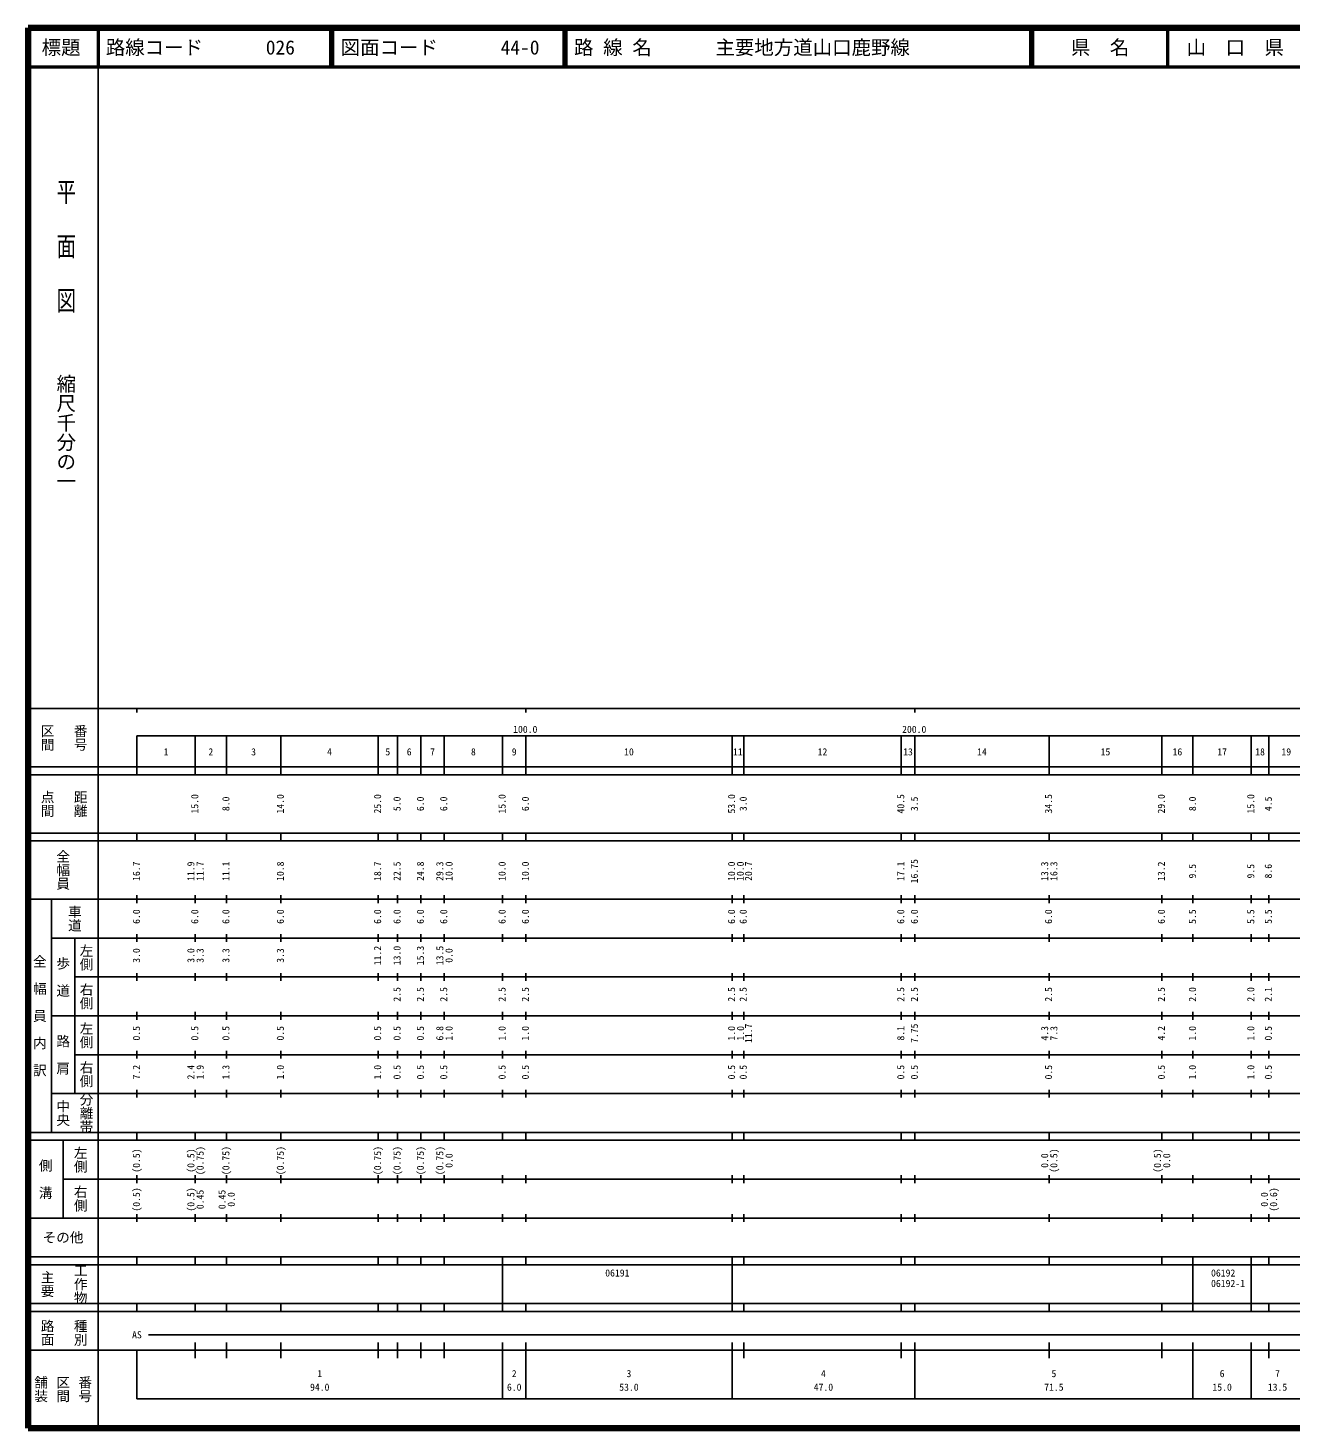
# Model space of a CAD drawing. Units: millimetres on the paper. Extents: x 40 to 680, y 20 to 380.
# Drawn here: x 40 to 364.7, y 20 to 380 of the extents above; entities that cross this region are included whole.
import ezdxf
from ezdxf.enums import TextEntityAlignment as Align

# ---------------------------------------------------------------- set-up
doc = ezdxf.new("R2010")
doc.units = ezdxf.units.MM
for name, color, linetype, lineweight in [('M-TTL', 2, 'Continuous', 140), ('M-TTL-BAND', 7, 'Continuous', 25), ('M-TTL-LINE', 7, 'Continuous', 50)]:
    doc.layers.add(name, color=color, linetype=linetype, lineweight=lineweight)
doc.layers.add('M-TTL-TXT', color=7, linetype='Continuous')
doc.styles.add('@ＭＳ ゴシック', font='')
doc.styles.add('ＭＳ ゴシック', font='')
doc.styles.get('@ＭＳ ゴシック').set_extended_font_data('@MS Gothic')
doc.styles.get('ＭＳ ゴシック').set_extended_font_data('MS Gothic')

msp = doc.modelspace()

# ---------------------------------------------------------------- linework, layer by layer
at = {"layer": 'M-TTL'}
for p, q in [((40, 380), (40, 20)), ((680, 380), (40, 380)), ((40, 20), (680, 20))]:
    msp.add_line(p, q, dxfattribs=at)
at = {"layer": 'M-TTL-BAND'}
for p, q in [((58, 370), (58, 20)), ((40, 205), (579, 205)), ((68, 205), (68, 204)), ((168, 205), (168, 204)), ((268, 205), (268, 204)), ((68, 198), (579, 198)), ((68, 198), (68, 188)), ((83, 188), (83, 198)), ((91, 188), (91, 198)), ((105, 188), (105, 198)), ((130, 188), (130, 198)), ((135, 188), (135, 198)), ((141, 188), (141, 198)), ((147, 188), (147, 198)), ((162, 188), (162, 198)), ((168, 188), (168, 198)), ((221, 188), (221, 198)), ((224, 188), (224, 198)), ((264.5, 188), (264.5, 198)), ((268, 188), (268, 198)), ((302.5, 188), (302.5, 198)), ((331.5, 188), (331.5, 198)), ((339.5, 188), (339.5, 198)), ((354.5, 188), (354.5, 198)), ((359, 188), (359, 198)), ((40, 190), (579, 190)), ((40, 188), (579, 188)), ((40, 173), (579, 173)), ((68, 171), (68, 173)), ((83, 171), (83, 173)), ((91, 171), (91, 173)), ((105, 171), (105, 173)), ((130, 171), (130, 173)), ((135, 171), (135, 173)), ((141, 171), (141, 173)), ((147, 171), (147, 173)), ((162, 171), (162, 173)), ((168, 171), (168, 173)), ((221, 171), (221, 173)), ((224, 171), (224, 173)), ((264.5, 171), (264.5, 173)), ((268, 171), (268, 173)), ((302.5, 171), (302.5, 173)), ((331.5, 171), (331.5, 173)), ((339.5, 171), (339.5, 173)), ((354.5, 171), (354.5, 173)), ((359, 171), (359, 173)), ((40, 171), (579, 171)), ((40, 156), (579, 156)), ((46, 96), (46, 156)), ((68, 155), (68, 157)), ((83, 155), (83, 157)), ((91, 155), (91, 157)), ((105, 155), (105, 157)), ((130, 155), (130, 157)), ((135, 155), (135, 157)), ((141, 155), (141, 157)), ((147, 155), (147, 157)), ((162, 155), (162, 157)), ((168, 155), (168, 157)), ((221, 155), (221, 157)), ((224, 155), (224, 157)), ((264.5, 155), (264.5, 157)), ((268, 155), (268, 157)), ((302.5, 155), (302.5, 157)), ((331.5, 155), (331.5, 157)), ((339.5, 155), (339.5, 157)), ((354.5, 155), (354.5, 157)), ((359, 155), (359, 157)), ((46, 146), (579, 146)), ((52, 146), (52, 106)), ((68, 145), (68, 147)), ((83, 145), (83, 147)), ((91, 145), (91, 147)), ((105, 145), (105, 147)), ((130, 145), (130, 147)), ((135, 145), (135, 147)), ((141, 145), (141, 147)), ((147, 145), (147, 147)), ((162, 145), (162, 147)), ((168, 145), (168, 147)), ((221, 145), (221, 147)), ((224, 145), (224, 147)), ((264.5, 145), (264.5, 147)), ((268, 145), (268, 147)), ((302.5, 145), (302.5, 147)), ((331.5, 145), (331.5, 147)), ((339.5, 145), (339.5, 147)), ((354.5, 145), (354.5, 147)), ((359, 145), (359, 147)), ((68, 135), (68, 137)), ((83, 135), (83, 137)), ((91, 135), (91, 137)), ((105, 135), (105, 137)), ((130, 135), (130, 137)), ((135, 135), (135, 137)), ((141, 135), (141, 137)), ((147, 135), (147, 137)), ((162, 135), (162, 137)), ((168, 135), (168, 137)), ((221, 135), (221, 137)), ((224, 135), (224, 137)), ((264.5, 135), (264.5, 137)), ((268, 135), (268, 137)), ((302.5, 135), (302.5, 137)), ((331.5, 135), (331.5, 137)), ((339.5, 135), (339.5, 137)), ((354.5, 135), (354.5, 137)), ((359, 135), (359, 137)), ((52, 136), (579, 136)), ((46, 126), (579, 126)), ((68, 125), (68, 127)), ((83, 125), (83, 127)), ((91, 125), (91, 127)), ((105, 125), (105, 127)), ((130, 125), (130, 127)), ((135, 125), (135, 127)), ((141, 125), (141, 127)), ((147, 125), (147, 127)), ((162, 125), (162, 127)), ((168, 125), (168, 127)), ((221, 125), (221, 127)), ((224, 125), (224, 127)), ((264.5, 125), (264.5, 127)), ((268, 125), (268, 127)), ((302.5, 125), (302.5, 127)), ((331.5, 125), (331.5, 127)), ((339.5, 125), (339.5, 127)), ((354.5, 125), (354.5, 127)), ((359, 125), (359, 127)), ((52, 116), (579, 116)), ((68, 115), (68, 117)), ((83, 115), (83, 117)), ((91, 115), (91, 117)), ((105, 115), (105, 117)), ((130, 115), (130, 117)), ((135, 115), (135, 117)), ((141, 115), (141, 117)), ((147, 115), (147, 117)), ((162, 115), (162, 117)), ((168, 115), (168, 117)), ((221, 115), (221, 117)), ((224, 115), (224, 117)), ((264.5, 115), (264.5, 117)), ((268, 115), (268, 117)), ((302.5, 115), (302.5, 117)), ((331.5, 115), (331.5, 117)), ((339.5, 115), (339.5, 117)), ((354.5, 115), (354.5, 117)), ((359, 115), (359, 117)), ((46, 106), (579, 106)), ((68, 105), (68, 107)), ((83, 105), (83, 107)), ((91, 105), (91, 107)), ((105, 105), (105, 107)), ((130, 105), (130, 107)), ((135, 105), (135, 107)), ((141, 105), (141, 107)), ((147, 105), (147, 107)), ((162, 105), (162, 107)), ((168, 105), (168, 107)), ((221, 105), (221, 107)), ((224, 105), (224, 107)), ((264.5, 105), (264.5, 107)), ((268, 105), (268, 107)), ((302.5, 105), (302.5, 107)), ((331.5, 105), (331.5, 107)), ((339.5, 105), (339.5, 107)), ((354.5, 105), (354.5, 107)), ((359, 105), (359, 107)), ((40, 96), (579, 96)), ((40, 94), (579, 94)), ((49, 94), (49, 74)), ((68, 94), (68, 96)), ((83, 94), (83, 96)), ((91, 94), (91, 96)), ((105, 94), (105, 96)), ((130, 94), (130, 96)), ((135, 94), (135, 96)), ((141, 94), (141, 96)), ((147, 94), (147, 96)), ((162, 94), (162, 96)), ((168, 94), (168, 96)), ((221, 94), (221, 96)), ((224, 94), (224, 96)), ((264.5, 94), (264.5, 96)), ((268, 94), (268, 96)), ((302.5, 94), (302.5, 96)), ((331.5, 94), (331.5, 96)), ((339.5, 94), (339.5, 96)), ((354.5, 94), (354.5, 96)), ((359, 94), (359, 96)), ((49, 84), (579, 84)), ((68, 83), (68, 85)), ((83, 83), (83, 85)), ((91, 83), (91, 85)), ((105, 83), (105, 85)), ((130, 83), (130, 85)), ((135, 83), (135, 85)), ((141, 83), (141, 85)), ((147, 83), (147, 85)), ((162, 83), (162, 85)), ((168, 83), (168, 85)), ((221, 83), (221, 85)), ((224, 83), (224, 85)), ((264.5, 83), (264.5, 85)), ((268, 83), (268, 85)), ((302.5, 83), (302.5, 85)), ((331.5, 83), (331.5, 85)), ((339.5, 83), (339.5, 85)), ((354.5, 83), (354.5, 85)), ((359, 83), (359, 85)), ((40, 74), (579, 74)), ((68, 73), (68, 75)), ((83, 73), (83, 75)), ((91, 73), (91, 75)), ((105, 73), (105, 75)), ((130, 73), (130, 75)), ((135, 73), (135, 75)), ((141, 73), (141, 75)), ((147, 73), (147, 75)), ((162, 73), (162, 75)), ((168, 73), (168, 75)), ((221, 73), (221, 75)), ((224, 73), (224, 75)), ((264.5, 73), (264.5, 75)), ((268, 73), (268, 75)), ((302.5, 73), (302.5, 75)), ((331.5, 73), (331.5, 75)), ((339.5, 73), (339.5, 75)), ((354.5, 73), (354.5, 75)), ((359, 73), (359, 75)), ((40, 64), (579, 64)), ((40, 62), (579, 62)), ((68, 62), (68, 64)), ((83, 62), (83, 64)), ((91, 62), (91, 64)), ((105, 62), (105, 64)), ((130, 62), (130, 64)), ((135, 62), (135, 64)), ((141, 62), (141, 64)), ((147, 62), (147, 64)), ((162, 62), (162, 64)), ((162, 52), (162, 62)), ((168, 62), (168, 64)), ((221, 62), (221, 64)), ((221, 52), (221, 62)), ((224, 62), (224, 64)), ((264.5, 62), (264.5, 64)), ((268, 62), (268, 64)), ((302.5, 62), (302.5, 64)), ((331.5, 62), (331.5, 64)), ((339.5, 62), (339.5, 64)), ((339.5, 52), (339.5, 62)), ((354.5, 62), (354.5, 64)), ((354.5, 52), (354.5, 62)), ((359, 62), (359, 64)), ((40, 52), (579, 52)), ((68, 50), (68, 52)), ((83, 50), (83, 52)), ((91, 50), (91, 52)), ((105, 50), (105, 52)), ((130, 50), (130, 52)), ((135, 50), (135, 52)), ((141, 50), (141, 52)), ((147, 50), (147, 52)), ((162, 50), (162, 52)), ((168, 50), (168, 52)), ((221, 50), (221, 52)), ((224, 50), (224, 52)), ((264.5, 50), (264.5, 52)), ((268, 50), (268, 52)), ((302.5, 50), (302.5, 52)), ((331.5, 50), (331.5, 52)), ((339.5, 50), (339.5, 52)), ((354.5, 50), (354.5, 52)), ((359, 50), (359, 52)), ((40, 50), (579, 50)), ((71, 44), (463.5, 44)), ((40, 40), (579, 40)), ((68, 40), (68, 27.5)), ((83, 38), (83, 42)), ((91, 38), (91, 42)), ((105, 38), (105, 42)), ((130, 38), (130, 42)), ((135, 38), (135, 42)), ((141, 38), (141, 42)), ((147, 38), (147, 42)), ((162, 27.5), (162, 42)), ((168, 27.5), (168, 42)), ((221, 27.5), (221, 42)), ((224, 38), (224, 42)), ((264.5, 38), (264.5, 42)), ((268, 27.5), (268, 42)), ((302.5, 38), (302.5, 42)), ((331.5, 38), (331.5, 42)), ((339.5, 27.5), (339.5, 42)), ((354.5, 27.5), (354.5, 42)), ((359, 38), (359, 42)), ((68, 27.5), (579, 27.5))]:
    msp.add_line(p, q, dxfattribs=at)
at = {"layer": 'M-TTL-LINE'}
for p, q in [((58, 380), (58, 370)), ((117.75, 380), (117.75, 370)), ((118.25, 380), (118.25, 370)), ((177.75, 380), (177.75, 370)), ((178.25, 380), (178.25, 370)), ((297.75, 380), (297.75, 370)), ((298.25, 380), (298.25, 370)), ((333, 380), (333, 370)), ((40, 370), (680, 370))]:
    msp.add_line(p, q, dxfattribs=at)

# ---------------------------------------------------------------- texts
at = {"layer": 'M-TTL-BAND', "style": '@ＭＳ ゴシック', "width": 1.4}
msp.add_text('平  面  図', height=3.666, rotation=270, dxfattribs=at).set_placement((49.777, 306.475), align=Align.MIDDLE_RIGHT)
at = {"layer": 'M-TTL-BAND', "style": '@ＭＳ ゴシック'}
msp.add_text('縮尺千分の一', height=3.666, rotation=270, dxfattribs=at).set_placement((49.777, 261.03), align=Align.MIDDLE_RIGHT)
for s, p in [('区間', (45, 197.5)), ('番号', (53.5, 197.5)), ('点間', (45, 180.5)), ('距離', (53.5, 180.5)), ('全幅員', (49, 163.5)), ('車道', (52, 151)), ('左側', (55, 141)), ('全\u3000幅\u3000員\u3000内\u3000訳', (43, 126)), ('歩\u3000道', (49, 136)), ('右側', (55, 131)), ('左側', (55, 121)), ('路\u3000肩', (49, 116)), ('右側', (55, 111)), ('分離帯', (55, 101)), ('中央', (49, 101)), ('左側', (53.5, 89)), ('側\u3000溝', (44.5, 84)), ('右側', (53.5, 79)), ('工作物', (53.5, 57)), ('主要', (45, 57)), ('路面', (45, 44.5)), ('種別', (53.5, 44.5)), ('舗装', (43.333, 30)), ('区間', (49, 30)), ('番号', (54.667, 30))]:
    msp.add_text(s, height=2.566, rotation=270, dxfattribs=at).set_placement(p, align=Align.MIDDLE_CENTER)
at = {"layer": 'M-TTL-BAND', "style": 'ＭＳ ゴシック'}
for s, p in [('100.0', (167.844, 198.195)), ('200.0', (267.844, 198.195)), ('1', (75.5, 192.405)), ('2', (87, 192.405)), ('3', (98, 192.405)), ('4', (117.5, 192.405)), ('5', (132.5, 192.405)), ('6', (138, 192.405)), ('7', (144, 192.405)), ('8', (154.5, 192.405)), ('9', (165, 192.405)), ('10', (194.5, 192.405)), ('11', (222.5, 192.405)), ('12', (244.25, 192.405)), ('13', (266.25, 192.405)), ('14', (285.25, 192.405)), ('15', (317, 192.405)), ('16', (335.5, 192.405)), ('17', (347, 192.405)), ('18', (356.75, 192.405)), ('19', (363.5, 192.405)), ('AS', (68, 42.5)), ('1', (115, 32.523)), ('2', (165, 32.523)), ('3', (194.5, 32.523)), ('4', (244.5, 32.523)), ('5', (303.75, 32.523)), ('6', (347, 32.523)), ('7', (361.25, 32.523)), ('94.0', (115, 29.033)), ('6.0', (165, 29.033)), ('53.0', (194.5, 29.033)), ('47.0', (244.5, 29.033)), ('71.5', (303.75, 29.033)), ('15.0', (347, 29.033)), ('13.5', (361.25, 29.033))]:
    msp.add_text(s, height=1.833, dxfattribs=at).set_placement(p, align=Align.BOTTOM_CENTER)
for s, p in [('15.0', (84.33, 180.5)), ('8.0', (92.33, 180.5)), ('14.0', (106.33, 180.5)), ('25.0', (131.33, 180.5)), ('5.0', (136.33, 180.5)), ('6.0', (142.33, 180.5)), ('6.0', (148.33, 180.5)), ('15.0', (163.33, 180.5)), ('6.0', (169.33, 180.5)), ('53.0', (222.33, 180.5)), ('3.0', (225.33, 180.5)), ('40.5', (265.83, 180.5)), ('3.5', (269.33, 180.5)), ('34.5', (303.83, 180.5)), ('29.0', (332.83, 180.5)), ('8.0', (340.83, 180.5)), ('15.0', (355.83, 180.5)), ('4.5', (360.33, 180.5)), ('16.75', (269.33, 163.174)), ('16.7', (69.33, 163.174)), ('11.9', (83.33, 163.174)), ('11.7', (85.7, 163.174)), ('11.1', (92.33, 163.174)), ('10.8', (106.33, 163.174)), ('18.7', (131.33, 163.174)), ('22.5', (136.33, 163.174)), ('24.8', (142.33, 163.174)), ('29.3', (147.33, 163.174)), ('10.0', (149.7, 163.174)), ('10.0', (163.33, 163.174)), ('10.0', (169.33, 163.174)), ('10.0', (222.33, 163.174)), ('10.0', (224.584, 163.174)), ('20.7', (226.7, 163.174)), ('17.1', (265.83, 163.174)), ('13.3', (302.83, 163.174)), ('16.3', (305.2, 163.174)), ('13.2', (332.83, 163.174)), ('9.5', (340.83, 163.174)), ('9.5', (355.83, 163.174)), ('8.6', (360.33, 163.174)), ('6.0', (69.33, 151.5)), ('6.0', (84.33, 151.5)), ('6.0', (92.33, 151.5)), ('6.0', (106.33, 151.5)), ('6.0', (131.33, 151.5)), ('6.0', (136.33, 151.5)), ('6.0', (142.33, 151.5)), ('6.0', (148.33, 151.5)), ('6.0', (163.33, 151.5)), ('6.0', (169.33, 151.5)), ('6.0', (222.33, 151.5)), ('6.0', (225.33, 151.5)), ('6.0', (265.83, 151.5)), ('6.0', (269.33, 151.5)), ('6.0', (303.83, 151.5)), ('6.0', (332.83, 151.5)), ('5.5', (340.83, 151.5)), ('5.5', (355.83, 151.5)), ('5.5', (360.33, 151.5)), ('3.0', (69.33, 141.5)), ('3.0', (83.33, 141.5)), ('3.3', (85.7, 141.5)), ('3.3', (92.33, 141.5)), ('3.3', (106.33, 141.5)), ('11.2', (131.33, 141.5)), ('13.0', (136.33, 141.5)), ('15.3', (142.33, 141.5)), ('13.5', (147.33, 141.5)), ('0.0', (149.7, 141.5)), ('2.5', (136.33, 131.5)), ('2.5', (142.33, 131.5)), ('2.5', (148.33, 131.5)), ('2.5', (163.33, 131.5)), ('2.5', (169.33, 131.5)), ('2.5', (222.33, 131.5)), ('2.5', (225.33, 131.5)), ('2.5', (265.83, 131.5)), ('2.5', (269.33, 131.5)), ('2.5', (303.83, 131.5)), ('2.5', (332.83, 131.5)), ('2.0', (340.83, 131.5)), ('2.0', (355.83, 131.5)), ('2.1', (360.33, 131.5)), ('0.5', (69.33, 121.5)), ('0.5', (84.33, 121.5)), ('0.5', (92.33, 121.5)), ('0.5', (106.33, 121.5)), ('0.5', (131.33, 121.5)), ('0.5', (136.33, 121.5)), ('0.5', (142.33, 121.5)), ('6.8', (147.33, 121.5)), ('1.0', (149.7, 121.5)), ('1.0', (163.33, 121.5)), ('1.0', (169.33, 121.5)), ('1.0', (222.33, 121.5)), ('1.0', (224.652, 121.5)), ('11.7', (226.7, 121.5)), ('8.1', (265.83, 121.5)), ('7.75', (269.33, 121.5)), ('4.3', (302.83, 121.5)), ('7.3', (305.2, 121.5)), ('4.2', (332.83, 121.5)), ('1.0', (340.83, 121.5)), ('1.0', (355.83, 121.5)), ('0.5', (360.33, 121.5)), ('7.2', (69.33, 111.5)), ('2.4', (83.33, 111.5)), ('1.9', (85.7, 111.5)), ('1.3', (92.33, 111.5)), ('1.0', (106.33, 111.5)), ('1.0', (131.33, 111.5)), ('0.5', (136.33, 111.5)), ('0.5', (142.33, 111.5)), ('0.5', (148.33, 111.5)), ('0.5', (163.33, 111.5)), ('0.5', (169.33, 111.5)), ('0.5', (222.33, 111.5)), ('0.5', (225.33, 111.5)), ('0.5', (265.83, 111.5)), ('0.5', (269.33, 111.5)), ('0.5', (303.83, 111.5)), ('0.5', (332.83, 111.5)), ('1.0', (340.83, 111.5)), ('1.0', (355.83, 111.5)), ('0.5', (360.33, 111.5)), ('(0.5)', (69.33, 88.764)), ('(0.5)', (83.33, 88.764)), ('(0.75)', (85.7, 88.764)), ('(0.75)', (92.33, 88.764)), ('(0.75)', (106.33, 88.764)), ('(0.75)', (131.33, 88.764)), ('(0.75)', (136.33, 88.764)), ('(0.75)', (142.33, 88.764)), ('(0.75)', (147.33, 88.764)), ('0.0', (149.7, 88.764)), ('0.0', (302.83, 88.764)), ('(0.5)', (305.2, 88.764)), ('(0.5)', (331.83, 88.764)), ('0.0', (334.2, 88.764)), ('(0.5)', (69.33, 78.764)), ('(0.5)', (83.33, 78.764)), ('0.45', (85.7, 78.764)), ('0.45', (91.33, 78.764)), ('0.0', (93.7, 78.764)), ('0.0', (359.33, 78.764)), ('(0.6)', (361.7, 78.764))]:
    msp.add_text(s, height=1.833, rotation=90, dxfattribs=at).set_placement(p, align=Align.BOTTOM_CENTER)
msp.add_text('その他', height=2.566, dxfattribs=at).set_placement((49, 69), align=Align.MIDDLE_CENTER)
for s, p in [('06191', (188.4, 58.405)), ('06192', (344.156, 58.405)), ('06192-1', (344.156, 55.717))]:
    msp.add_text(s, height=1.833, dxfattribs=at).set_placement(p, align=Align.BOTTOM_LEFT)
at = {"layer": 'M-TTL-TXT', "style": 'ＭＳ ゴシック'}
for s, p in [('標題', (48.5, 375)), ('県\u3000名', (315.625, 375)), ('山\u3000口\u3000県', (350.375, 375))]:
    msp.add_text(s, height=3.666, dxfattribs=at).set_placement(p, align=Align.MIDDLE_CENTER)
for s, p in [('路線コード', (60, 375)), ('026', (101.142, 375)), ('図面コード', (120.38, 375)), ('44-0', (161.521, 375)), ('路 線 名', (180.38, 375)), ('主要地方道山口鹿野線', (216.734, 375))]:
    msp.add_text(s, height=3.666, dxfattribs=at).set_placement(p, align=Align.MIDDLE_LEFT)

doc.saveas('drawing.dxf')
